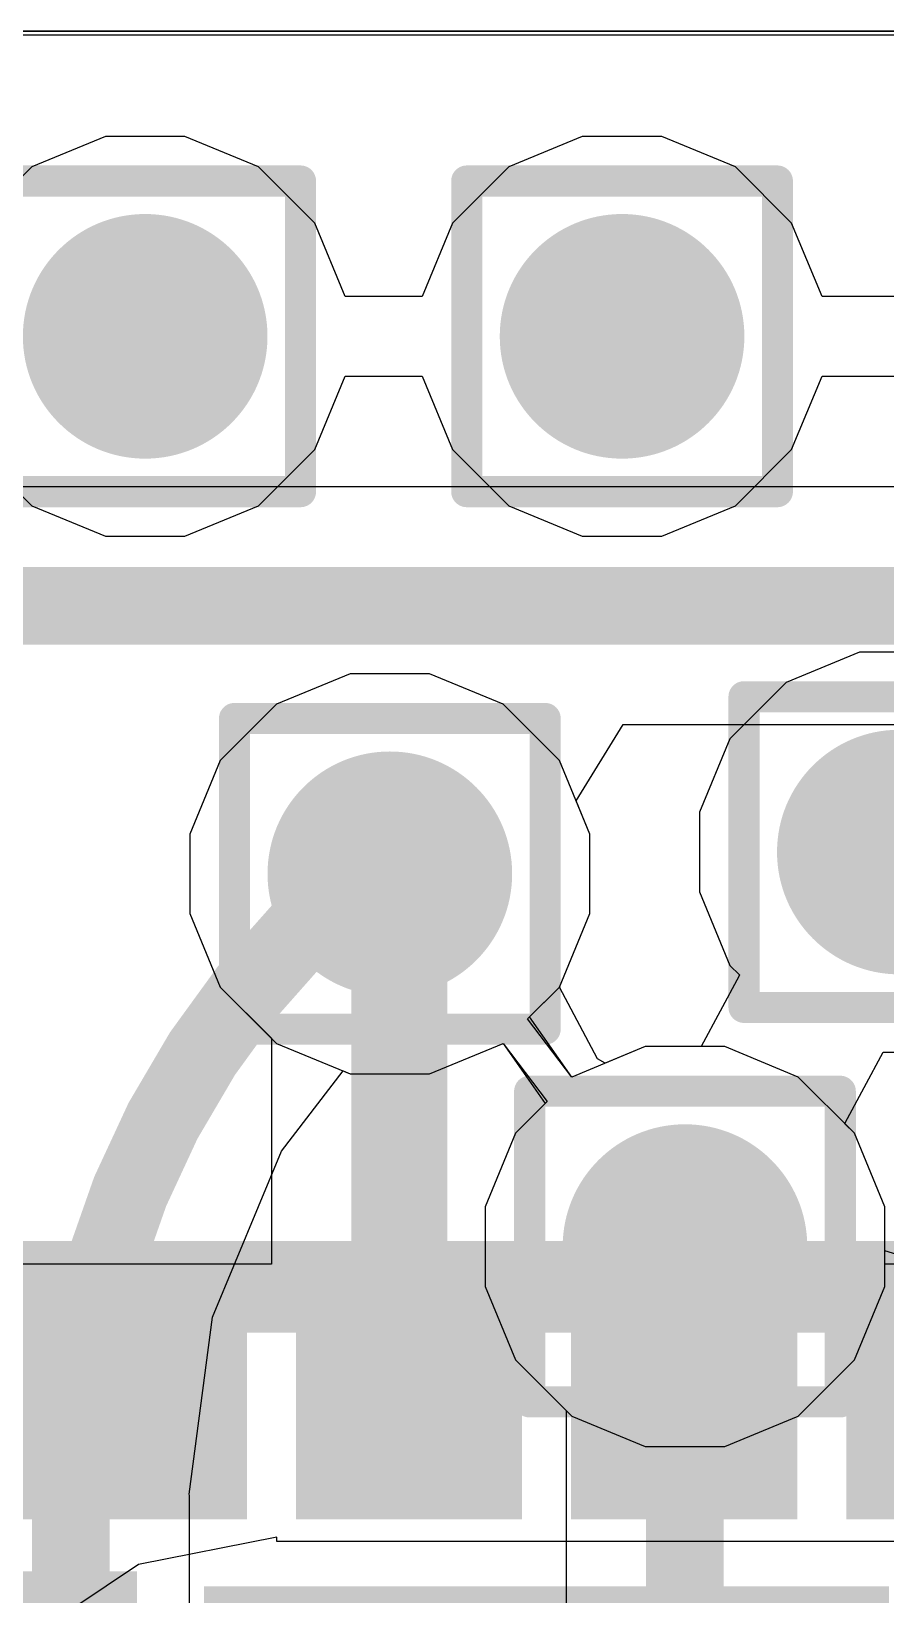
# Model space of a CAD drawing. Header units: inches. Extents: x -12 to 5355, y -7 to 5366.
# Drawn here: x 25.423 to 26.82, y 59.807 to 62.363 of the extents above; entities that cross this region are included whole.
import ezdxf

# ---------------------------------------------------------------- set-up
doc = ezdxf.new("R2010")
doc.units = ezdxf.units.IN
for name, color, linetype in [('BOTTOM LAYER', 5, 'Continuous'), ('Drill Drawing', 1, 'Continuous'), ('GROUND1', 16, 'Continuous'), ('GROUND2', 156, 'Continuous'), ('Multi-Layer', 9, 'Continuous'), ('POWER', 76, 'Continuous'), ('SIGNAL', 90, 'Continuous'), ('TOP LAYER', 1, 'Continuous'), ('Top Overlay', 2, 'Continuous'), ('Top Paste', 8, 'Continuous'), ('Top Solder', 216, 'Continuous'), ('Via Holes', 16, 'Continuous')]:
    doc.layers.add(name, color=color, linetype=linetype)

# ---------------------------------------------------------------- blocks, each defined once
blk = doc.blocks.new('FR01_S4_210_DF_41')
at = {"layer": 'Multi-Layer'}
blk.add_line((15.39992348, -10.49994344), (-19.0246254, -10.49998662), dxfattribs=at)
blk = doc.blocks.new('UFQFN40P200X200X65_HS_15N_93')
at = {"layer": 'TOP LAYER'}
for points in [[(-0.5249176699999999, 0.95991807), (-0.27491817, 0.95991807), (-0.27491817, 0.72991853), (-0.5249176699999999, 0.72991853)], [(-0.12491847, 0.95991807), (0.12508103, 0.95991807), (0.12508103, 0.72991853), (-0.12491847, 0.72991853)], [(0.27508073, 0.95991807), (0.5250802299999999, 0.95991807), (0.5250802299999999, 0.72991853), (0.27508073, 0.72991853)], [(-0.72991853, 0.79991839), (-0.72991853, 0.5499188899999999), (-0.95991807, 0.5499188899999999), (-0.95991807, 0.79991839)], [(0.9600806299999999, 0.79991839), (0.9600806299999999, 0.5499188899999999), (0.73008109, 0.5499188899999999), (0.73008109, 0.79991839)], [(-0.49991899, 0.49991899), (0.50008155, 0.49991899), (0.50008155, -0.50008155), (-0.49991899, -0.50008155)], [(-0.72992107, 0.34992183), (-0.72992107, 0.09992233), (-0.9599206099999998, 0.09992233), (-0.9599206099999998, 0.34992183)], [(0.9600806299999999, 0.34991929), (0.9600806299999999, 0.09991979), (0.73008109, 0.09991979), (0.73008109, 0.34991929)], [(-0.72991853, -0.10007981), (-0.72991853, -0.35007931), (-0.95991807, -0.35007931), (-0.95991807, -0.10007981)], [(0.9600806299999999, -0.10007981), (0.9600806299999999, -0.35007931), (0.73008109, -0.35007931), (0.73008109, -0.10007981)], [(-0.72991853, -0.55008145), (-0.72991853, -0.8000809499999999), (-0.95991807, -0.8000809499999999), (-0.95991807, -0.55008145)], [(0.9600806299999999, -0.55008145), (0.9600806299999999, -0.8000809499999999), (0.73008109, -0.8000809499999999), (0.73008109, -0.55008145)], [(-0.5249176699999999, -0.73008109), (-0.27491817, -0.73008109), (-0.27491817, -0.9600806299999999), (-0.5249176699999999, -0.9600806299999999)], [(-0.12491847, -0.73008109), (0.12508103, -0.73008109), (0.12508103, -0.9600806299999999), (-0.12491847, -0.9600806299999999)], [(0.27508073, -0.73008109), (0.5250802299999999, -0.73008109), (0.5250802299999999, -0.9600806299999999), (0.27508073, -0.9600806299999999)]]:
    blk.add_hatch(color=1, dxfattribs=at).paths.add_polyline_path(points)
at = {"layer": 'Top Paste'}
h = blk.add_hatch(color=8, dxfattribs=at)
edge = h.paths.add_edge_path()
edge.add_arc((-0.38991667, 0.8449183), 0.1149985, 270, 450)
edge.add_line((-0.38991667, 0.9599168), (-0.40991917, 0.9599168))
edge.add_arc((-0.40991917, 0.8449183), 0.1149985, 90, 270)
edge.add_line((-0.40991917, 0.7299198), (-0.38991667, 0.7299198))
h = blk.add_hatch(color=8, dxfattribs=at)
edge = h.paths.add_edge_path()
edge.add_arc((0.01008253, 0.8449183), 0.1149985, 270, 450)
edge.add_line((0.01008253000000001, 0.9599168), (-0.009919969999999993, 0.9599168))
edge.add_arc((-0.009919969999999998, 0.8449183), 0.1149985, 90, 270)
edge.add_line((-0.00991997000000002, 0.7299198), (0.01008252999999998, 0.7299198))
h = blk.add_hatch(color=8, dxfattribs=at)
edge = h.paths.add_edge_path()
edge.add_arc((0.41008173, 0.8449183), 0.1149985, 270, 450)
edge.add_line((0.41008173, 0.9599168), (0.39007923, 0.9599168))
edge.add_arc((0.39007923, 0.8449183), 0.1149985, 90, 270)
edge.add_line((0.39007923, 0.7299198), (0.41008173, 0.7299198))
h = blk.add_hatch(color=8, dxfattribs=at)
edge = h.paths.add_edge_path()
edge.add_arc((-0.8449183, 0.6649173899999999), 0.1149985, 180, 360)
edge.add_line((-0.7299198, 0.6649173899999999), (-0.7299198, 0.68491989))
edge.add_arc((-0.8449183, 0.68491989), 0.1149985, 0, 180)
edge.add_line((-0.9599168, 0.68491989), (-0.9599168, 0.6649173899999999))
h = blk.add_hatch(color=8, dxfattribs=at)
edge = h.paths.add_edge_path()
edge.add_arc((0.8450808599999999, 0.6649173899999999), 0.1149985, 180, 360)
edge.add_line((0.9600793599999999, 0.6649173899999999), (0.9600793599999999, 0.68491989))
edge.add_arc((0.8450808599999999, 0.68491989), 0.1149985, 0, 180)
edge.add_line((0.7300823599999999, 0.68491989), (0.7300823599999999, 0.6649173899999999))
h = blk.add_hatch(color=8, dxfattribs=at)
edge = h.paths.add_edge_path()
edge.add_arc((0.2124989399999999, -0.21249894), 0.21250148, 270, 360)
edge.add_line((0.4250004199999999, -0.21249894), (0.42500042, 0.2124989399999999))
edge.add_arc((0.21249894, 0.2124989399999999), 0.21250148, 0, 90)
edge.add_line((0.21249894, 0.4250004199999999), (-0.2124989399999999, 0.42500042))
edge.add_arc((-0.2124989399999999, 0.21249894), 0.21250148, 90, 180)
edge.add_line((-0.4250004199999999, 0.2124989400000001), (-0.42500042, -0.2124989399999999))
edge.add_arc((-0.21249894, -0.2124989399999999), 0.21250148, 180, 270)
edge.add_line((-0.2124989400000001, -0.4250004199999999), (0.2124989399999999, -0.42500042))
h = blk.add_hatch(color=8, dxfattribs=at)
edge = h.paths.add_edge_path()
edge.add_arc((-0.8449208399999999, 0.21492083), 0.1149985, 180, 360)
edge.add_line((-0.7299223399999999, 0.21492083), (-0.7299223399999999, 0.23492333))
edge.add_arc((-0.8449208399999999, 0.23492333), 0.1149985, 0, 180)
edge.add_line((-0.9599193399999999, 0.23492333), (-0.9599193399999999, 0.21492083))
h = blk.add_hatch(color=8, dxfattribs=at)
edge = h.paths.add_edge_path()
edge.add_arc((0.8450808599999999, 0.21491829), 0.1149985, 180, 360)
edge.add_line((0.9600793599999999, 0.21491829), (0.9600793599999999, 0.23492079))
edge.add_arc((0.8450808599999999, 0.23492079), 0.1149985, 0, 180)
edge.add_line((0.7300823599999999, 0.23492079), (0.7300823599999999, 0.21491829))
h = blk.add_hatch(color=8, dxfattribs=at)
edge = h.paths.add_edge_path()
edge.add_arc((-0.8449183, -0.23508081), 0.1149985, 180, 360)
edge.add_line((-0.7299198, -0.23508081), (-0.7299198, -0.21507831))
edge.add_arc((-0.8449183, -0.21507831), 0.1149985, 0, 180)
edge.add_line((-0.9599168, -0.21507831), (-0.9599168, -0.23508081))
h = blk.add_hatch(color=8, dxfattribs=at)
edge = h.paths.add_edge_path()
edge.add_arc((0.8450808599999999, -0.23508081), 0.1149985, 180, 360)
edge.add_line((0.9600793599999999, -0.23508081), (0.9600793599999999, -0.21507831))
edge.add_arc((0.8450808599999999, -0.21507831), 0.1149985, 0, 180)
edge.add_line((0.7300823599999999, -0.21507831), (0.7300823599999999, -0.23508081))
h = blk.add_hatch(color=8, dxfattribs=at)
edge = h.paths.add_edge_path()
edge.add_arc((-0.8449183, -0.6850824499999999), 0.1149985, 180, 360)
edge.add_line((-0.7299198, -0.6850824499999999), (-0.7299198, -0.66507995))
edge.add_arc((-0.8449183, -0.66507995), 0.1149985, 0, 180)
edge.add_line((-0.9599168, -0.66507995), (-0.9599168, -0.6850824499999999))
h = blk.add_hatch(color=8, dxfattribs=at)
edge = h.paths.add_edge_path()
edge.add_arc((0.8450808599999999, -0.6850824499999999), 0.1149985, 180, 360)
edge.add_line((0.9600793599999999, -0.6850824499999999), (0.9600793599999999, -0.66507995))
edge.add_arc((0.8450808599999999, -0.66507995), 0.1149985, 0, 180)
edge.add_line((0.7300823599999999, -0.66507995), (0.7300823599999999, -0.6850824499999999))
h = blk.add_hatch(color=8, dxfattribs=at)
edge = h.paths.add_edge_path()
edge.add_arc((-0.38991667, -0.8450808599999999), 0.1149985, 270, 450)
edge.add_line((-0.38991667, -0.7300823599999999), (-0.40991917, -0.7300823599999999))
edge.add_arc((-0.40991917, -0.8450808599999999), 0.1149985, 90, 270)
edge.add_line((-0.40991917, -0.9600793599999999), (-0.38991667, -0.9600793599999999))
h = blk.add_hatch(color=8, dxfattribs=at)
edge = h.paths.add_edge_path()
edge.add_arc((0.01008253, -0.8450808599999999), 0.1149985, 270, 450)
edge.add_line((0.01008253000000001, -0.7300823599999999), (-0.009919969999999993, -0.7300823599999999))
edge.add_arc((-0.009919969999999998, -0.8450808599999999), 0.1149985, 90, 270)
edge.add_line((-0.00991997000000002, -0.9600793599999999), (0.01008252999999998, -0.9600793599999999))
h = blk.add_hatch(color=8, dxfattribs=at)
edge = h.paths.add_edge_path()
edge.add_arc((0.41008173, -0.8450808599999999), 0.1149985, 270, 450)
edge.add_line((0.41008173, -0.7300823599999999), (0.39007923, -0.7300823599999999))
edge.add_arc((0.39007923, -0.8450808599999999), 0.1149985, 90, 270)
edge.add_line((0.39007923, -0.9600793599999999), (0.41008173, -0.9600793599999999))
at = {"layer": 'Top Solder'}
for points in [[(-0.58491755, 1.01991795), (-0.21491829, 1.01991795), (-0.21491829, 0.66991865), (-0.58491755, 0.66991865)], [(-0.18491835, 1.01991795), (0.18508091, 1.01991795), (0.18508091, 0.66991865), (-0.18491835, 0.66991865)], [(0.21508085, 1.01991795), (0.5850801099999999, 1.01991795), (0.5850801099999999, 0.66991865), (0.21508085, 0.66991865)], [(-0.66991865, 0.8599182699999999), (-0.66991865, 0.48991901), (-1.01991795, 0.48991901), (-1.01991795, 0.8599182699999999)], [(1.02008051, 0.8599182699999999), (1.02008051, 0.48991901), (0.67008121, 0.48991901), (0.67008121, 0.8599182699999999)], [(-0.55991887, 0.55991887), (0.56008143, 0.55991887), (0.56008143, -0.56008143), (-0.55991887, -0.56008143)], [(-0.6699211899999999, 0.40992171), (-0.6699211899999999, 0.03992245), (-1.01992049, 0.03992245), (-1.01992049, 0.40992171)], [(1.02008051, 0.40991917), (1.02008051, 0.03991991), (0.67008121, 0.03991991), (0.67008121, 0.40991917)], [(-0.66991865, -0.04007993), (-0.66991865, -0.4100791899999999), (-1.01991795, -0.4100791899999999), (-1.01991795, -0.04007993)], [(1.02008051, -0.04007993), (1.02008051, -0.4100791899999999), (0.67008121, -0.4100791899999999), (0.67008121, -0.04007993)], [(-0.66991865, -0.49008157), (-0.66991865, -0.86008083), (-1.01991795, -0.86008083), (-1.01991795, -0.49008157)], [(1.02008051, -0.49008157), (1.02008051, -0.86008083), (0.67008121, -0.86008083), (0.67008121, -0.49008157)], [(-0.58491755, -0.67008121), (-0.21491829, -0.67008121), (-0.21491829, -1.02008051), (-0.58491755, -1.02008051)], [(-0.18491835, -0.67008121), (0.18508091, -0.67008121), (0.18508091, -1.02008051), (-0.18491835, -1.02008051)], [(0.21508085, -0.67008121), (0.5850801099999999, -0.67008121), (0.5850801099999999, -1.02008051), (0.21508085, -1.02008051)]]:
    blk.add_hatch(color=216, dxfattribs=at).paths.add_polyline_path(points)
at = {"layer": 'Top Overlay'}
for points in [[(-1.12850422, 1.30654298, 0.1999996, 0.1999996, 1), (-1.27850646, 1.30654298, 0.1999996, 0.1999996, 1)], [(-1.32850636, 1.30654298, 0.0999998, 0.0999998, 1), (-1.22850656, 1.30654298, 0.0999998, 0.0999998, 1)], [(-1.17850412, 1.30654298, 0.0999998, 0.0999998, 1), (-1.07850432, 1.30654298, 0.0999998, 0.0999998, 1)], [(-1.08741718, 1.05000044, 0.07499858, 0.07499858, 1), (-1.01241606, 1.05000044, 0.07499858, 0.07499858, 1)], [(-1.08741718, 1.04991662, 0.07499858, 0.07499858, 1), (-1.01241606, 1.04991662, 0.07499858, 0.07499858, 1)], [(1.01257862, 1.04991662, 0.07499858, 0.07499858, 1), (1.08757974, 1.04991662, 0.07499858, 0.07499858, 1)], [(1.01257862, 1.04991662, 0.07499858, 0.07499858, 1), (1.08757974, 1.04991662, 0.07499858, 0.07499858, 1)], [(-1.08741718, -1.05007918, 0.07499858, 0.07499858, 1), (-1.01241606, -1.05007918, 0.07499858, 0.07499858, 1)], [(-1.08741718, -1.05007918, 0.07499858, 0.07499858, 1), (-1.01241606, -1.05007918, 0.07499858, 0.07499858, 1)], [(1.01257862, -1.05007918, 0.07499858, 0.07499858, 1), (1.08757974, -1.05007918, 0.07499858, 0.07499858, 1)], [(1.01257862, -1.05007918, 0.07499858, 0.07499858, 1), (1.08757974, -1.05007918, 0.07499858, 0.07499858, 1)]]:
    blk.add_lwpolyline(points, format="xyseb", close=True, dxfattribs=at)
for points in [[(-1.04991662, 1.05000044, 0.1499997, 0.1499997, 0), (-1.04991662, -1.05007918, 0.1499997, 0.1499997, 0)], [(-1.04991662, 1.04991662, 0.1499997, 0.1499997, 0), (1.05007918, 1.04991662, 0.1499997, 0.1499997, 0)], [(1.05007918, 1.04991662, 0.1499997, 0.1499997, 0), (1.05007918, -1.05007918, 0.1499997, 0.1499997, 0)], [(-1.04991662, -1.05007918, 0.1499997, 0.1499997, 0), (1.05007918, -1.05007918, 0.1499997, 0.1499997, 0)]]:
    blk.add_lwpolyline(points, format="xyseb", dxfattribs=at)

msp = doc.modelspace()

# ---------------------------------------------------------------- hatches: boundary and pattern name
at = {"layer": 'BOTTOM LAYER'}
h = msp.add_hatch(color=5, dxfattribs=at)
edge = h.paths.add_edge_path()
edge.add_arc((25.60955, 61.86423238), 0.1999996, 0, 360)
h = msp.add_hatch(color=5, dxfattribs=at)
edge = h.paths.add_edge_path()
edge.add_arc((26.38933, 61.86423238), 0.1999996, 0, 360)
h = msp.add_hatch(color=5, dxfattribs=at)
edge = h.paths.add_edge_path()
edge.add_arc((26.84272, 61.02095491999999), 0.1999996, 0, 360)
h = msp.add_hatch(color=5, dxfattribs=at)
edge = h.paths.add_edge_path()
edge.add_arc((26.0096, 60.98539999999999), 0.1999996, 0, 360)
h = msp.add_hatch(color=5, dxfattribs=at)
edge = h.paths.add_edge_path()
edge.add_arc((26.4922, 60.37579999999999), 0.1999996, 0, 360)
at = {"layer": 'GROUND1'}
h = msp.add_hatch(color=16, dxfattribs=at)
edge = h.paths.add_edge_path()
edge.add_arc((25.60955, 61.86423238), 0.1999996, 0, 360)
h = msp.add_hatch(color=16, dxfattribs=at)
edge = h.paths.add_edge_path()
edge.add_arc((26.38933, 61.86423238), 0.1999996, 0, 360)
h = msp.add_hatch(color=16, dxfattribs=at)
edge = h.paths.add_edge_path()
edge.add_arc((26.84272, 61.02095491999999), 0.1999996, 0, 360)
h = msp.add_hatch(color=16, dxfattribs=at)
edge = h.paths.add_edge_path()
edge.add_arc((26.0096, 60.98539999999999), 0.1999996, 0, 360)
h = msp.add_hatch(color=16, dxfattribs=at)
edge = h.paths.add_edge_path()
edge.add_arc((26.4922, 60.37579999999999), 0.1999996, 0, 360)
at = {"layer": 'GROUND2'}
h = msp.add_hatch(color=156, dxfattribs=at)
edge = h.paths.add_edge_path()
edge.add_arc((25.60955, 61.86423238), 0.1999996, 0, 360)
h = msp.add_hatch(color=156, dxfattribs=at)
edge = h.paths.add_edge_path()
edge.add_arc((26.38933, 61.86423238), 0.1999996, 0, 360)
h = msp.add_hatch(color=156, dxfattribs=at)
edge = h.paths.add_edge_path()
edge.add_arc((26.84272, 61.02095491999999), 0.1999996, 0, 360)
h = msp.add_hatch(color=156, dxfattribs=at)
edge = h.paths.add_edge_path()
edge.add_arc((26.0096, 60.98539999999999), 0.1999996, 0, 360)
h = msp.add_hatch(color=156, dxfattribs=at)
edge = h.paths.add_edge_path()
edge.add_arc((26.4922, 60.37579999999999), 0.1999996, 0, 360)
at = {"layer": 'POWER'}
h = msp.add_hatch(color=76, dxfattribs=at)
edge = h.paths.add_edge_path()
edge.add_arc((25.60955, 61.86423238), 0.1999996, 0, 360)
h = msp.add_hatch(color=76, dxfattribs=at)
edge = h.paths.add_edge_path()
edge.add_arc((26.38933, 61.86423238), 0.1999996, 0, 360)
h = msp.add_hatch(color=76, dxfattribs=at)
edge = h.paths.add_edge_path()
edge.add_arc((26.84272, 61.02095491999999), 0.1999996, 0, 360)
h = msp.add_hatch(color=76, dxfattribs=at)
edge = h.paths.add_edge_path()
edge.add_arc((26.0096, 60.98539999999999), 0.1999996, 0, 360)
h = msp.add_hatch(color=76, dxfattribs=at)
edge = h.paths.add_edge_path()
edge.add_arc((26.4922, 60.37579999999999), 0.1999996, 0, 360)
at = {"layer": 'SIGNAL'}
h = msp.add_hatch(color=90, dxfattribs=at)
edge = h.paths.add_edge_path()
edge.add_arc((25.60955, 61.86423238), 0.1999996, 0, 360)
h = msp.add_hatch(color=90, dxfattribs=at)
edge = h.paths.add_edge_path()
edge.add_arc((26.38933, 61.86423238), 0.1999996, 0, 360)
h = msp.add_hatch(color=90, dxfattribs=at)
edge = h.paths.add_edge_path()
edge.add_arc((26.84272, 61.02095491999999), 0.1999996, 0, 360)
h = msp.add_hatch(color=90, dxfattribs=at)
edge = h.paths.add_edge_path()
edge.add_arc((26.0096, 60.98539999999999), 0.1999996, 0, 360)
h = msp.add_hatch(color=90, dxfattribs=at)
edge = h.paths.add_edge_path()
edge.add_arc((26.4922, 60.37579999999999), 0.1999996, 0, 360)
at = {"layer": 'TOP LAYER'}
h = msp.add_hatch(color=1, dxfattribs=at)
edge = h.paths.add_edge_path()
edge.add_arc((25.60955, 61.86423238), 0.1999996, 0, 360)
h = msp.add_hatch(color=1, dxfattribs=at)
edge = h.paths.add_edge_path()
edge.add_arc((26.38933, 61.86423238), 0.1999996, 0, 360)
h = msp.add_hatch(color=1, dxfattribs=at)
edge = h.paths.add_edge_path()
edge.add_arc((26.84272, 61.02095491999999), 0.1999996, 0, 360)
h = msp.add_hatch(color=1, dxfattribs=at)
edge = h.paths.add_edge_path()
edge.add_arc((26.0096, 60.98539999999999), 0.1999996, 0, 360)
h = msp.add_hatch(color=1, dxfattribs=at)
edge = h.paths.add_edge_path()
edge.add_arc((26.4922, 60.37579999999999), 0.1999996, 0, 360)
at = {"layer": 'Via Holes'}
h = msp.add_hatch(color=7, dxfattribs=at)
edge = h.paths.add_edge_path()
edge.add_arc((25.60955, 61.86423238), 0.0999998, 0, 360)
h = msp.add_hatch(color=7, dxfattribs=at)
edge = h.paths.add_edge_path()
edge.add_arc((26.38933, 61.86423238), 0.0999998, 0, 360)
h = msp.add_hatch(color=7, dxfattribs=at)
edge = h.paths.add_edge_path()
edge.add_arc((26.84272, 61.02095491999999), 0.0999998, 0, 360)
h = msp.add_hatch(color=7, dxfattribs=at)
edge = h.paths.add_edge_path()
edge.add_arc((26.0096, 60.98539999999999), 0.0999998, 0, 360)
h = msp.add_hatch(color=7, dxfattribs=at)
edge = h.paths.add_edge_path()
edge.add_arc((26.4922, 60.37579999999999), 0.0999998, 0, 360)

# ---------------------------------------------------------------- linework, layer by layer
at = {"layer": 'BOTTOM LAYER'}
for p, q in [((0.25896062, 62.35698729999999), (34.86923684, 62.35698729999999)), ((25.94455568, 61.31239959999999), (25.8243705, 61.2626156)), ((26.07464432, 61.31239959999999), (25.94455568, 61.31239959999999)), ((26.1948295, 61.2626156), (26.07464432, 61.31239959999999)), ((25.8243705, 61.2626156), (25.7323844, 61.1706295)), ((26.2868156, 61.1706295), (26.1948295, 61.2626156)), ((25.7323844, 61.1706295), (25.6826004, 61.05044432)), ((26.3365996, 61.05044432), (26.2868156, 61.1706295)), ((25.6826004, 61.05044432), (25.6826004, 60.92035567999999)), ((26.3365996, 60.92035567999999), (26.3365996, 61.05044432)), ((25.6826004, 60.92035567999999), (25.7323844, 60.8001705)), ((26.2868156, 60.8001705), (26.3365996, 60.92035567999999)), ((25.7323844, 60.8001705), (25.8243705, 60.7081844)), ((26.23816444, 60.75151172), (26.2868156, 60.8001705)), ((26.30697304, 60.65302068), (26.23816444, 60.75151172)), ((25.8243705, 60.7081844), (25.94455568, 60.6584004)), ((26.07464432, 60.6584004), (26.19482696, 60.70817932)), ((26.19482696, 60.70817932), (26.26363556, 60.60968827999999)), ((26.42715568, 60.70279959999999), (26.30697304, 60.65302068)), ((26.55724432, 60.70279959999999), (26.42715568, 60.70279959999999)), ((26.6774295, 60.6530156), (26.55724432, 60.70279959999999)), ((25.94455568, 60.6584004), (26.07464432, 60.6584004)), ((26.7694156, 60.5610295), (26.6774295, 60.6530156)), ((26.26363556, 60.60968827999999), (26.2149844, 60.5610295)), ((26.2149844, 60.5610295), (26.1652004, 60.44084432)), ((26.8191996, 60.44084432), (26.7694156, 60.5610295)), ((26.1652004, 60.44084432), (26.1652004, 60.31075567999999)), ((26.8191996, 60.31075567999999), (26.8191996, 60.44084432)), ((26.1652004, 60.31075567999999), (26.2149844, 60.1905705)), ((26.7694156, 60.1905705), (26.8191996, 60.31075567999999)), ((26.2149844, 60.1905705), (26.3069705, 60.0985844)), ((26.6774295, 60.0985844), (26.7694156, 60.1905705)), ((26.3069705, 60.0985844), (26.42715568, 60.0488004)), ((26.55724432, 60.0488004), (26.6774295, 60.0985844)), ((26.42715568, 60.0488004), (26.55724432, 60.0488004)), ((25.82467784, 59.90081237999999), (25.59867626, 59.85585692)), ((25.82467784, 59.89348701999999), (25.82467784, 59.90081237999999)), ((27.23017414, 59.89348701999999), (25.82467784, 59.89348701999999)), ((25.59867626, 59.85585692), (25.40707898, 59.72783838))]:
    msp.add_line(p, q, dxfattribs=at)
at = {"layer": 'Drill Drawing'}
for points in [[(25.35555, 62.11823237999999, 0.0508, 0.0508, 0), (25.86355, 62.11823237999999, 0.0508, 0.0508, 0)], [(25.86355, 61.61023237999999, 0.0508, 0.0508, 0), (25.86355, 62.11823237999999, 0.0508, 0.0508, 0)], [(26.13533, 62.11823237999999, 0.0508, 0.0508, 0), (26.64333, 62.11823237999999, 0.0508, 0.0508, 0)], [(26.13533, 61.61023237999999, 0.0508, 0.0508, 0), (26.13533, 62.11823237999999, 0.0508, 0.0508, 0)], [(26.64333, 61.61023237999999, 0.0508, 0.0508, 0), (26.64333, 62.11823237999999, 0.0508, 0.0508, 0)], [(25.35555, 61.61023237999999, 0.0508, 0.0508, 0), (25.86355, 61.61023237999999, 0.0508, 0.0508, 0)], [(26.13533, 61.61023237999999, 0.0508, 0.0508, 0), (26.64333, 61.61023237999999, 0.0508, 0.0508, 0)], [(26.58872, 61.27495492, 0.0508, 0.0508, 0), (27.09672, 61.27495492, 0.0508, 0.0508, 0)], [(26.58872, 60.76695492, 0.0508, 0.0508, 0), (26.58872, 61.27495492, 0.0508, 0.0508, 0)], [(25.7556, 61.2394, 0.0508, 0.0508, 0), (26.2636, 61.2394, 0.0508, 0.0508, 0)], [(25.7556, 60.73139999999999, 0.0508, 0.0508, 0), (25.7556, 61.2394, 0.0508, 0.0508, 0)], [(26.2636, 60.73139999999999, 0.0508, 0.0508, 0), (26.2636, 61.2394, 0.0508, 0.0508, 0)], [(26.58872, 60.76695492, 0.0508, 0.0508, 0), (27.09672, 60.76695492, 0.0508, 0.0508, 0)], [(25.7556, 60.73139999999999, 0.0508, 0.0508, 0), (26.2636, 60.73139999999999, 0.0508, 0.0508, 0)], [(26.2382, 60.6298, 0.0508, 0.0508, 0), (26.7462, 60.6298, 0.0508, 0.0508, 0)], [(26.2382, 60.12179999999999, 0.0508, 0.0508, 0), (26.2382, 60.6298, 0.0508, 0.0508, 0)], [(26.7462, 60.12179999999999, 0.0508, 0.0508, 0), (26.7462, 60.6298, 0.0508, 0.0508, 0)], [(26.2382, 60.12179999999999, 0.0508, 0.0508, 0), (26.7462, 60.12179999999999, 0.0508, 0.0508, 0)]]:
    msp.add_lwpolyline(points, format="xyseb", dxfattribs=at)
for points in [[(25.85085, 62.11823237999999, 0.0254, 0.0254, 1), (25.87625, 62.11823237999999, 0.0254, 0.0254, 1)], [(25.85085, 62.11823237999999, 0.0254, 0.0254, 1), (25.87625, 62.11823237999999, 0.0254, 0.0254, 1)], [(26.12263, 62.11823237999999, 0.0254, 0.0254, 1), (26.14803, 62.11823237999999, 0.0254, 0.0254, 1)], [(26.12263, 62.11823237999999, 0.0254, 0.0254, 1), (26.14803, 62.11823237999999, 0.0254, 0.0254, 1)], [(26.63063, 62.11823237999999, 0.0254, 0.0254, 1), (26.65603, 62.11823237999999, 0.0254, 0.0254, 1)], [(26.63063, 62.11823237999999, 0.0254, 0.0254, 1), (26.65603, 62.11823237999999, 0.0254, 0.0254, 1)], [(25.85085, 61.61023237999999, 0.0254, 0.0254, 1), (25.87625, 61.61023237999999, 0.0254, 0.0254, 1)], [(25.85085, 61.61023237999999, 0.0254, 0.0254, 1), (25.87625, 61.61023237999999, 0.0254, 0.0254, 1)], [(26.12263, 61.61023237999999, 0.0254, 0.0254, 1), (26.14803, 61.61023237999999, 0.0254, 0.0254, 1)], [(26.12263, 61.61023237999999, 0.0254, 0.0254, 1), (26.14803, 61.61023237999999, 0.0254, 0.0254, 1)], [(26.63063, 61.61023237999999, 0.0254, 0.0254, 1), (26.65603, 61.61023237999999, 0.0254, 0.0254, 1)], [(26.63063, 61.61023237999999, 0.0254, 0.0254, 1), (26.65603, 61.61023237999999, 0.0254, 0.0254, 1)], [(26.57602, 61.27495492, 0.0254, 0.0254, 1), (26.60142, 61.27495492, 0.0254, 0.0254, 1)], [(26.57602, 61.27495492, 0.0254, 0.0254, 1), (26.60142, 61.27495492, 0.0254, 0.0254, 1)], [(25.7429, 61.2394, 0.0254, 0.0254, 1), (25.7683, 61.2394, 0.0254, 0.0254, 1)], [(25.7429, 61.2394, 0.0254, 0.0254, 1), (25.7683, 61.2394, 0.0254, 0.0254, 1)], [(26.2509, 61.2394, 0.0254, 0.0254, 1), (26.2763, 61.2394, 0.0254, 0.0254, 1)], [(26.2509, 61.2394, 0.0254, 0.0254, 1), (26.2763, 61.2394, 0.0254, 0.0254, 1)], [(26.57602, 60.76695492, 0.0254, 0.0254, 1), (26.60142, 60.76695492, 0.0254, 0.0254, 1)], [(26.57602, 60.76695492, 0.0254, 0.0254, 1), (26.60142, 60.76695492, 0.0254, 0.0254, 1)], [(25.7429, 60.73139999999999, 0.0254, 0.0254, 1), (25.7683, 60.73139999999999, 0.0254, 0.0254, 1)], [(25.7429, 60.73139999999999, 0.0254, 0.0254, 1), (25.7683, 60.73139999999999, 0.0254, 0.0254, 1)], [(26.2509, 60.73139999999999, 0.0254, 0.0254, 1), (26.2763, 60.73139999999999, 0.0254, 0.0254, 1)], [(26.2509, 60.73139999999999, 0.0254, 0.0254, 1), (26.2763, 60.73139999999999, 0.0254, 0.0254, 1)], [(26.2255, 60.6298, 0.0254, 0.0254, 1), (26.2509, 60.6298, 0.0254, 0.0254, 1)], [(26.2255, 60.6298, 0.0254, 0.0254, 1), (26.2509, 60.6298, 0.0254, 0.0254, 1)], [(26.7335, 60.6298, 0.0254, 0.0254, 1), (26.7589, 60.6298, 0.0254, 0.0254, 1)], [(26.7335, 60.6298, 0.0254, 0.0254, 1), (26.7589, 60.6298, 0.0254, 0.0254, 1)], [(26.2255, 60.12179999999999, 0.0254, 0.0254, 1), (26.2509, 60.12179999999999, 0.0254, 0.0254, 1)], [(26.2255, 60.12179999999999, 0.0254, 0.0254, 1), (26.2509, 60.12179999999999, 0.0254, 0.0254, 1)], [(26.7335, 60.12179999999999, 0.0254, 0.0254, 1), (26.7589, 60.12179999999999, 0.0254, 0.0254, 1)], [(26.7335, 60.12179999999999, 0.0254, 0.0254, 1), (26.7589, 60.12179999999999, 0.0254, 0.0254, 1)]]:
    msp.add_lwpolyline(points, format="xyseb", close=True, dxfattribs=at)
at = {"layer": 'GROUND1'}
for p, q in [((0.25896062, 62.357), (34.86923684, 62.357)), ((25.94455568, 61.31239959999999), (25.8243705, 61.2626156)), ((26.07464432, 61.31239959999999), (25.94455568, 61.31239959999999)), ((26.1948295, 61.2626156), (26.07464432, 61.31239959999999)), ((25.8243705, 61.2626156), (25.7323844, 61.1706295)), ((26.2868156, 61.1706295), (26.1948295, 61.2626156)), ((25.7323844, 61.1706295), (25.6826004, 61.05044432)), ((26.3365996, 61.05044432), (26.2868156, 61.1706295)), ((25.6826004, 61.05044432), (25.6826004, 60.92035567999999)), ((26.3365996, 60.92035567999999), (26.3365996, 61.05044432)), ((25.6826004, 60.92035567999999), (25.7323844, 60.8001705)), ((26.2868156, 60.8001705), (26.3365996, 60.92035567999999)), ((25.7323844, 60.8001705), (25.8243705, 60.7081844)), ((26.23816444, 60.75151172), (26.2868156, 60.8001705)), ((26.30697304, 60.65302068), (26.23816444, 60.75151172)), ((25.8243705, 60.7081844), (25.94455568, 60.6584004)), ((26.07464432, 60.6584004), (26.19482696, 60.70817932)), ((26.19482696, 60.70817932), (26.26363556, 60.60968827999999)), ((26.42715568, 60.70279959999999), (26.30697304, 60.65302068)), ((26.55724432, 60.70279959999999), (26.42715568, 60.70279959999999)), ((26.6774295, 60.6530156), (26.55724432, 60.70279959999999)), ((25.94455568, 60.6584004), (26.07464432, 60.6584004)), ((26.7694156, 60.5610295), (26.6774295, 60.6530156)), ((26.26363556, 60.60968827999999), (26.2149844, 60.5610295)), ((26.2149844, 60.5610295), (26.1652004, 60.44084432)), ((26.8191996, 60.44084432), (26.7694156, 60.5610295)), ((26.1652004, 60.44084432), (26.1652004, 60.31075567999999)), ((26.8191996, 60.31075567999999), (26.8191996, 60.44084432)), ((26.1652004, 60.31075567999999), (26.2149844, 60.1905705)), ((26.7694156, 60.1905705), (26.8191996, 60.31075567999999)), ((26.2149844, 60.1905705), (26.3069705, 60.0985844)), ((26.6774295, 60.0985844), (26.7694156, 60.1905705)), ((26.3069705, 60.0985844), (26.42715568, 60.0488004)), ((26.55724432, 60.0488004), (26.6774295, 60.0985844)), ((26.42715568, 60.0488004), (26.55724432, 60.0488004))]:
    msp.add_line(p, q, dxfattribs=at)
at = {"layer": 'GROUND2'}
for p, q in [((0.25896062, 62.357), (34.86923684, 62.357)), ((25.94455568, 61.31239959999999), (25.8243705, 61.2626156)), ((26.07464432, 61.31239959999999), (25.94455568, 61.31239959999999)), ((26.1948295, 61.2626156), (26.07464432, 61.31239959999999)), ((25.8243705, 61.2626156), (25.7323844, 61.1706295)), ((26.2868156, 61.1706295), (26.1948295, 61.2626156)), ((25.7323844, 61.1706295), (25.6826004, 61.05044432)), ((26.3365996, 61.05044432), (26.2868156, 61.1706295)), ((25.6826004, 61.05044432), (25.6826004, 60.92035567999999)), ((26.3365996, 60.92035567999999), (26.3365996, 61.05044432)), ((25.6826004, 60.92035567999999), (25.7323844, 60.8001705)), ((26.2868156, 60.8001705), (26.3365996, 60.92035567999999)), ((25.7323844, 60.8001705), (25.8243705, 60.7081844)), ((26.23475068, 60.7481005), (26.2868156, 60.8001705)), ((26.30697304, 60.65302068), (26.23475068, 60.7481005)), ((25.8243705, 60.7081844), (25.94455568, 60.6584004)), ((26.07464432, 60.6584004), (26.19482696, 60.70817932)), ((26.19482696, 60.70817932), (26.26704932, 60.6130995)), ((26.42715568, 60.70279959999999), (26.30697304, 60.65302068)), ((26.55724432, 60.70279959999999), (26.42715568, 60.70279959999999)), ((26.6774295, 60.6530156), (26.55724432, 60.70279959999999)), ((25.94455568, 60.6584004), (26.07464432, 60.6584004)), ((26.7694156, 60.5610295), (26.6774295, 60.6530156)), ((26.26704932, 60.6130995), (26.2149844, 60.5610295)), ((26.2149844, 60.5610295), (26.1652004, 60.44084432)), ((26.8191996, 60.44084432), (26.7694156, 60.5610295)), ((26.1652004, 60.44084432), (26.1652004, 60.31075567999999)), ((26.8191996, 60.31075567999999), (26.8191996, 60.44084432)), ((26.1652004, 60.31075567999999), (26.2149844, 60.1905705)), ((26.7694156, 60.1905705), (26.8191996, 60.31075567999999)), ((26.2149844, 60.1905705), (26.3069705, 60.0985844)), ((26.6774295, 60.0985844), (26.7694156, 60.1905705)), ((26.3069705, 60.0985844), (26.42715568, 60.0488004)), ((26.55724432, 60.0488004), (26.6774295, 60.0985844)), ((26.42715568, 60.0488004), (26.55724432, 60.0488004))]:
    msp.add_line(p, q, dxfattribs=at)
at = {"layer": 'POWER'}
for p, q in [((15.36699492, 62.36302996), (34.6169234, 62.36305535999999)), ((25.54450568, 62.19123198), (25.4243205, 62.14144798)), ((25.67459432, 62.19123198), (25.54450568, 62.19123198)), ((25.7947795, 62.14144798), (25.67459432, 62.19123198)), ((26.32428568, 62.19123198), (26.2041005, 62.14144798)), ((26.45437432, 62.19123198), (26.32428568, 62.19123198)), ((26.5745595, 62.14144798), (26.45437432, 62.19123198)), ((25.4243205, 62.14144798), (25.3323344, 62.04946188)), ((25.8867656, 62.04946188), (25.7947795, 62.14144798)), ((26.2041005, 62.14144798), (26.1121144, 62.04946188)), ((26.6665456, 62.04946188), (26.5745595, 62.14144798)), ((25.9365496, 61.92927923999999), (25.8867656, 62.04946188)), ((26.1121144, 62.04946188), (26.0623304, 61.92927923999999)), ((26.7163296, 61.92927923999999), (26.6665456, 62.04946188)), ((26.0623304, 61.92927923999999), (25.9365496, 61.92927923999999)), ((26.8421104, 61.92927923999999), (26.7163296, 61.92927923999999)), ((25.8867656, 61.67900287999999), (25.9365496, 61.79918551999999)), ((25.9365496, 61.79918551999999), (26.0623304, 61.79918551999999)), ((26.0623304, 61.79918551999999), (26.1121144, 61.67900287999999)), ((26.6665456, 61.67900287999999), (26.7163296, 61.79918551999999)), ((26.7163296, 61.79918551999999), (26.8421104, 61.79918551999999)), ((25.3323344, 61.67900287999999), (25.4243205, 61.58701677999999)), ((25.7947795, 61.58701677999999), (25.8867656, 61.67900287999999)), ((26.1121144, 61.67900287999999), (26.2041005, 61.58701677999999)), ((26.5745595, 61.58701677999999), (26.6665456, 61.67900287999999)), ((25.4243205, 61.58701677999999), (25.54450568, 61.53723278)), ((25.67459432, 61.53723278), (25.7947795, 61.58701677999999)), ((26.2041005, 61.58701677999999), (26.32428568, 61.53723278)), ((26.45437432, 61.53723278), (26.5745595, 61.58701677999999)), ((25.54450568, 61.53723278), (25.67459432, 61.53723278)), ((26.32428568, 61.53723278), (26.45437432, 61.53723278)), ((26.77767568, 61.34795451999999), (26.6574905, 61.29817052)), ((26.90776432, 61.34795451999999), (26.77767568, 61.34795451999999)), ((25.94455568, 61.31239959999999), (25.8243705, 61.2626156)), ((26.07464432, 61.31239959999999), (25.94455568, 61.31239959999999)), ((26.1948295, 61.2626156), (26.07464432, 61.31239959999999)), ((26.6574905, 61.29817052), (26.5655044, 61.20618442)), ((25.8243705, 61.2626156), (25.7323844, 61.1706295)), ((26.2868156, 61.1706295), (26.1948295, 61.2626156)), ((26.5655044, 61.20618442), (26.5157204, 61.08599923999999)), ((25.7323844, 61.1706295), (25.6826004, 61.05044432)), ((26.3365996, 61.05044432), (26.2868156, 61.1706295)), ((26.5157204, 61.08599923999999), (26.5157204, 60.9559106)), ((25.6826004, 61.05044432), (25.6826004, 60.92035567999999)), ((26.3365996, 60.92035567999999), (26.3365996, 61.05044432)), ((26.5157204, 60.9559106), (26.5655044, 60.83572542)), ((25.6826004, 60.92035567999999), (25.7323844, 60.8001705)), ((26.2868156, 60.8001705), (26.3365996, 60.92035567999999)), ((26.5655044, 60.83572542), (26.58109746, 60.82013236)), ((26.58109746, 60.82013236), (26.58075456, 60.81845341999999)), ((25.7323844, 60.8001705), (25.8243705, 60.7081844)), ((26.23816444, 60.75151172), (26.2868156, 60.8001705)), ((26.58075456, 60.81845341999999), (26.51882428, 60.70279959999999)), ((26.30697304, 60.65302068), (26.23816444, 60.75151172)), ((25.8243705, 60.7081844), (25.94455568, 60.6584004)), ((26.07464432, 60.6584004), (26.19482696, 60.70817932)), ((26.19482696, 60.70817932), (26.26363556, 60.60968827999999)), ((26.42715568, 60.70279959999999), (26.30697304, 60.65302068)), ((26.51882428, 60.70279959999999), (26.42715568, 60.70279959999999)), ((26.75416544, 60.57830149999999), (26.81609572, 60.69395531999999)), ((26.81609572, 60.69395531999999), (26.90776432, 60.69395531999999)), ((25.94455568, 60.6584004), (26.07464432, 60.6584004)), ((26.26363556, 60.60968827999999), (26.2149844, 60.5610295)), ((26.75382254, 60.57662256), (26.75416544, 60.57830149999999)), ((26.7694156, 60.5610295), (26.75382254, 60.57662256)), ((26.2149844, 60.5610295), (26.1652004, 60.44084432)), ((26.8191996, 60.44084432), (26.7694156, 60.5610295)), ((26.1652004, 60.44084432), (26.1652004, 60.31075567999999)), ((26.8191996, 60.31075567999999), (26.8191996, 60.44084432)), ((26.1652004, 60.31075567999999), (26.2149844, 60.1905705)), ((26.7694156, 60.1905705), (26.8191996, 60.31075567999999)), ((26.2149844, 60.1905705), (26.3069705, 60.0985844)), ((26.6774295, 60.0985844), (26.7694156, 60.1905705)), ((26.3069705, 60.0985844), (26.42715568, 60.0488004)), ((26.55724432, 60.0488004), (26.6774295, 60.0985844)), ((26.42715568, 60.0488004), (26.55724432, 60.0488004))]:
    msp.add_line(p, q, dxfattribs=at)
at = {"layer": 'SIGNAL'}
for p, q in [((0.25896062, 62.357), (34.86923684, 62.357)), ((31.89556994, 61.61799969999999), (24.79493644, 61.61799969999999)), ((26.31419426, 61.10453361999999), (26.39123246, 61.22953717999999)), ((26.39123246, 61.22953717999999), (30.00935324, 61.22953717999999)), ((26.3365996, 61.05044432), (26.31419426, 61.10453361999999)), ((26.3365996, 60.92035567999999), (26.3365996, 61.05044432)), ((26.2868156, 60.8001705), (26.3365996, 60.92035567999999)), ((26.2347456, 60.7481005), (26.2868156, 60.8001705)), ((26.30697304, 60.6530156), (26.2347456, 60.7481005)), ((26.07464432, 60.6584004), (26.19482696, 60.7081844)), ((26.19482696, 60.7081844), (26.2670544, 60.6130995)), ((26.42715568, 60.70279959999999), (26.30697304, 60.6530156)), ((26.55724432, 60.70279959999999), (26.42715568, 60.70279959999999)), ((26.6774295, 60.6530156), (26.55724432, 60.70279959999999)), ((25.83218354, 60.53172551999999), (25.9330444, 60.66316797999999)), ((25.9330444, 60.66316797999999), (25.94455568, 60.6584004)), ((25.94455568, 60.6584004), (26.07464432, 60.6584004)), ((26.7694156, 60.5610295), (26.6774295, 60.6530156)), ((26.2670544, 60.6130995), (26.2149844, 60.5610295)), ((26.2149844, 60.5610295), (26.1652004, 60.44084432)), ((26.8191996, 60.44084432), (26.7694156, 60.5610295)), ((25.71974536, 60.26027826), (25.83218354, 60.53172551999999)), ((26.1652004, 60.44084432), (26.1652004, 60.31075567999999)), ((26.8191996, 60.36884547999999), (26.8191996, 60.44084432)), ((26.94420062, 60.33092582), (26.8191996, 60.36884547999999)), ((26.1652004, 60.31075567999999), (26.2149844, 60.1905705)), ((25.68163774, 59.97081223999999), (25.71974536, 60.26027826)), ((26.2149844, 60.1905705), (26.29796874, 60.10758616)), ((26.29796874, 60.10758616), (26.29796874, 56.78572843999999)), ((25.68205684, 59.96873706), (25.68163774, 59.97081223999999)), ((25.68199842, 59.96762454), (25.68205938, 59.96793188)), ((25.68205938, 59.96731974), (25.68199842, 59.96762454)), ((25.68205938, 59.96793188), (25.68205684, 59.96873706)), ((25.68206446, 56.1403246), (25.68205938, 59.96731974))]:
    msp.add_line(p, q, dxfattribs=at)
for points in [[(24.79493644, 61.42376844, 0.127, 0.127, 0), (31.89556994, 61.42376844, 0.127, 0.127, 0)], [(26.0025515, 60.98260346, 0.127, 0.127, 0), (26.0096, 60.98539999999999, 0.127, 0.127, 0)], [(26.0096, 60.98539999999999, 0.127, 0.127, 0), (26.00962286, 60.98533396, 0.127, 0.127, 0)], [(25.86261528, 60.8899976, 0.127, 0.127, -0.1038256903338617), (26.0025515, 60.98260346, 0.127, 0.127, 0)], [(25.48782558, 59.96812492, 0.127, 0.127, -0.1958430302843917), (25.86261528, 60.8899976, 0.127, 0.127, 0)], [(26.4922, 56.78572843999999, 0.127, 0.127, 0), (26.4922, 60.37579999999999, 0.127, 0.127, 0)], [(25.48782558, 59.96812492, 0.127, 0.127, 0), (25.48782812, 59.96731974, 0.127, 0.127, 0)], [(25.48782812, 59.96731974, 0.127, 0.127, 0), (25.4878332, 56.1403246, 0.127, 0.127, 0)]]:
    msp.add_lwpolyline(points, format="xyseb", dxfattribs=at)
for points in [[(25.97785, 60.98539999999999, 0.0635, 0.0635, 1), (26.04135, 60.98539999999999, 0.0635, 0.0635, 1)], [(25.97785, 60.98539999999999, 0.0635, 0.0635, 1), (26.04135, 60.98539999999999, 0.0635, 0.0635, 1)], [(25.9708015, 60.98260346, 0.0635, 0.0635, 1), (26.0343015, 60.98260346, 0.0635, 0.0635, 1)], [(25.9708015, 60.98260346, 0.0635, 0.0635, 1), (26.0343015, 60.98260346, 0.0635, 0.0635, 1)], [(25.97787286, 60.98533396, 0.0635, 0.0635, 1), (26.04137286, 60.98533396, 0.0635, 0.0635, 1)], [(25.83086528, 60.8899976, 0.0635, 0.0635, 1), (25.89436528, 60.8899976, 0.0635, 0.0635, 1)], [(25.83086528, 60.8899976, 0.0635, 0.0635, 1), (25.89436528, 60.8899976, 0.0635, 0.0635, 1)], [(26.46045, 60.37579999999999, 0.0635, 0.0635, 1), (26.52395, 60.37579999999999, 0.0635, 0.0635, 1)], [(25.45607558, 59.96812492, 0.0635, 0.0635, 1), (25.51957558, 59.96812492, 0.0635, 0.0635, 1)], [(25.45607558, 59.96812492, 0.0635, 0.0635, 1), (25.51957558, 59.96812492, 0.0635, 0.0635, 1)], [(25.45607812, 59.96731974, 0.0635, 0.0635, 1), (25.51957812, 59.96731974, 0.0635, 0.0635, 1)], [(25.45607812, 59.96731974, 0.0635, 0.0635, 1), (25.51957812, 59.96731974, 0.0635, 0.0635, 1)]]:
    msp.add_lwpolyline(points, format="xyseb", close=True, dxfattribs=at)
at = {"layer": 'TOP LAYER'}
for p, q in [((0.25896062, 62.35698729999999), (33.73089266, 62.35698729999999)), ((25.94455568, 61.31239959999999), (25.8243705, 61.2626156)), ((26.07464432, 61.31239959999999), (25.94455568, 61.31239959999999)), ((26.1948295, 61.2626156), (26.07464432, 61.31239959999999)), ((25.8243705, 61.2626156), (25.7323844, 61.1706295)), ((26.2868156, 61.1706295), (26.1948295, 61.2626156)), ((25.7323844, 61.1706295), (25.6826004, 61.05044432)), ((26.3365996, 61.05044432), (26.2868156, 61.1706295)), ((25.6826004, 61.05044432), (25.6826004, 60.92035567999999)), ((26.3365996, 60.92035567999999), (26.3365996, 61.05044432)), ((25.6826004, 60.92035567999999), (25.7323844, 60.8001705)), ((26.2868156, 60.80017304), (26.3365996, 60.92035567999999)), ((25.7323844, 60.8001705), (25.81587166, 60.71668324)), ((26.34896686, 60.68271327999999), (26.2868156, 60.80017304)), ((25.81587166, 60.71668324), (25.81587166, 60.3470345)), ((26.42715568, 60.70279959999999), (26.36161352, 60.67564953999999)), ((26.55724432, 60.70279959999999), (26.42715568, 60.70279959999999)), ((26.6774295, 60.6530156), (26.55724432, 60.70279959999999)), ((26.36161352, 60.67564953999999), (26.34896686, 60.68271327999999)), ((26.7694156, 60.5610295), (26.6774295, 60.6530156)), ((26.8191996, 60.44084432), (26.7694156, 60.5610295)), ((26.8191996, 60.3470345), (26.8191996, 60.44084432)), ((25.81587166, 60.3470345), (25.3388876, 60.3470345)), ((27.19288186, 60.3470345), (26.8191996, 60.3470345))]:
    msp.add_line(p, q, dxfattribs=at)
for points in [[(26.0096, 60.98539999999999, 0.1566926, 0.1566926, 0), (26.02524132, 60.96975868, 0.1566926, 0.1566926, 0)], [(26.02524132, 60.12067732, 0.1566926, 0.1566926, 0), (26.02524132, 60.96975868, 0.1566926, 0.1566926, 0)], [(25.26293652, 60.105036, 0.1566926, 0.1566926, 0), (25.59088354, 60.105036, 0.1566926, 0.1566926, 0)], [(26.02524132, 60.12067732, 0.1566926, 0.1566926, 0), (26.04088264, 60.105036, 0.1566926, 0.1566926, 0)]]:
    msp.add_lwpolyline(points, format="xyseb", dxfattribs=at)
for points in [[(25.97042812, 60.98539999999999, 0.0783463, 0.0783463, 1), (26.04877188, 60.98539999999999, 0.0783463, 0.0783463, 1)], [(25.98606944, 60.96975868, 0.0783463, 0.0783463, 1), (26.0644132, 60.96975868, 0.0783463, 0.0783463, 1)], [(25.98606944, 60.96975868, 0.0783463, 0.0783463, 1), (26.0644132, 60.96975868, 0.0783463, 0.0783463, 1)], [(25.55171166, 60.105036, 0.0783463, 0.0783463, 1), (25.63005542, 60.105036, 0.0783463, 0.0783463, 1)], [(25.98606944, 60.12067732, 0.0783463, 0.0783463, 1), (26.0644132, 60.12067732, 0.0783463, 0.0783463, 1)], [(25.98606944, 60.12067732, 0.0783463, 0.0783463, 1), (26.0644132, 60.12067732, 0.0783463, 0.0783463, 1)], [(26.00171076, 60.105036, 0.0783463, 0.0783463, 1), (26.08005452, 60.105036, 0.0783463, 0.0783463, 1)]]:
    msp.add_lwpolyline(points, format="xyseb", close=True, dxfattribs=at)

# ---------------------------------------------------------------- block references
msp.add_blockref('FR01_S4_210_DF_41', (19.21699992, 72.86299879999999))
at = {"rotation": 90}
msp.add_blockref('UFQFN40P200X200X65_HS_15N_93', (26.26580218, 59.25995514), dxfattribs=at)

doc.saveas('drawing.dxf')
